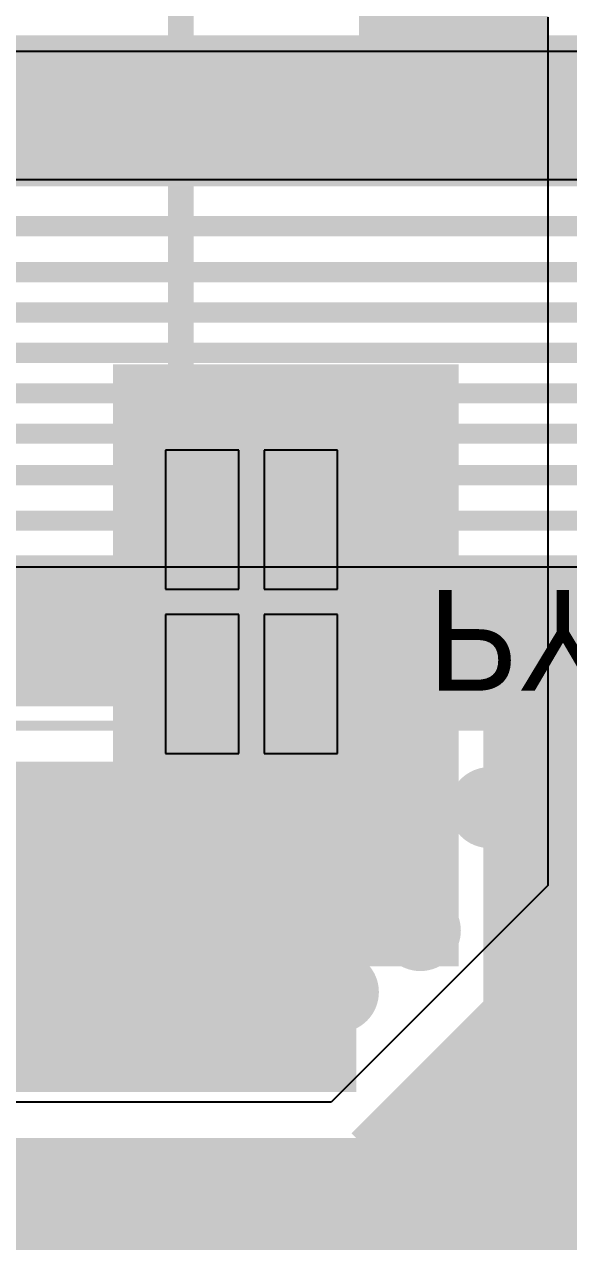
# Model space of a CAD drawing. Extents: x 81 to 196, y 150 to 213.
# Drawn here: x 106.67 to 112.07, y 167.49 to 179.56 of the extents above; entities that cross this region are included whole.
import ezdxf

# ---------------------------------------------------------------- set-up
doc = ezdxf.new("R2010")
doc.units = 0
doc.header["$MEASUREMENT"] = 0
for name, color, linetype in [('BOTTOMLAYER', 5, 'CONTINUOUS'), ('BOTTOMOVERLAY', 54, 'CONTINUOUS'), ('BOTTOMPASTE', 16, 'CONTINUOUS'), ('BOTTOMSOLDER', 6, 'CONTINUOUS'), ('MULTILAYER', 9, 'CONTINUOUS'), ('TOPLAYER', 1, 'CONTINUOUS')]:
    doc.layers.add(name, color=color, linetype=linetype)

msp = doc.modelspace()

# ---------------------------------------------------------------- linework, layer by layer
at = {"layer": 'BOTTOMLAYER'}
for p, q in [((111.865324, 179.632234), (111.865324, 171.023039)), ((108.799981, 175.340193), (108.072982, 175.340193)), ((108.072982, 175.340193), (108.072982, 173.963183)), ((108.799981, 173.963183), (108.799981, 175.340193)), ((109.780979, 175.340193), (109.053981, 175.340193)), ((109.053981, 175.340193), (109.053981, 173.963183)), ((109.780979, 173.963183), (109.780979, 175.340193)), ((108.072982, 173.963183), (108.799981, 173.963183)), ((109.053981, 173.963183), (109.780979, 173.963183)), ((108.799981, 173.709183), (108.072982, 173.709183)), ((108.072982, 173.709183), (108.072982, 172.332172)), ((108.799981, 172.332172), (108.799981, 173.709183)), ((109.780979, 173.709183), (109.053981, 173.709183)), ((109.053981, 173.709183), (109.053981, 172.332172)), ((109.780979, 172.332172), (109.780979, 173.709183)), ((108.072982, 172.332172), (108.799981, 172.332172)), ((109.053981, 172.332172), (109.780979, 172.332172)), ((111.865324, 171.023039), (109.718371, 168.876083)), ((109.718371, 168.876083), (102.689604, 168.876083))]:
    msp.add_line(p, q, dxfattribs=at)
for points, const_width in [([(107.604174, 173.446826), (104.302174, 173.446826)], 1.000001), ([(110.626774, 167.858826), (113.226972, 170.459024)], 2.000001), ([(110.626774, 167.592126), (102.625774, 167.592126)], 0.800001)]:
    msp.add_lwpolyline(points, dxfattribs=dict(at, const_width=const_width))
at = {"layer": 'BOTTOMLAYER', "const_width": 0.299999}
for points in [[(107.654974, 173.246026, 1), (107.654974, 173.546026, 1)], [(110.372774, 173.246026, 1), (110.372774, 173.546026, 1)], [(108.950374, 173.220626, 1), (108.950374, 173.520626, 1)], [(110.372774, 172.153826, 1), (110.372774, 172.453826, 1)], [(107.248574, 171.595026, 1), (107.248574, 171.895026, 1)], [(108.747174, 171.645826, 1), (108.747174, 171.945826, 1)], [(111.287174, 171.645826, 1), (111.287174, 171.945826, 1)], [(109.813974, 171.214026, 1), (109.813974, 171.514026, 1)], [(108.747174, 170.579026, 1), (108.747174, 170.879026, 1)], [(107.400974, 170.477426, 1), (107.400974, 170.777426, 1)], [(110.601374, 170.426626, 1), (110.601374, 170.726626, 1)], [(109.788574, 169.817026, 1), (109.788574, 170.117026, 1)], [(107.350174, 169.436026, 1), (107.350174, 169.736026, 1)], [(108.670974, 169.461426, 1), (108.670974, 169.761426, 1)]]:
    msp.add_lwpolyline(points, format="xyb", close=True, dxfattribs=at)
at = {"layer": 'BOTTOMLAYER'}
for points in [[(111.871374, 179.238026), (111.871374, 182.362226), (109.991774, 179.238026), (109.991774, 182.362226)], [(110.982374, 170.221026), (110.982374, 176.190026), (107.553374, 170.221026), (107.553374, 176.190026)], [(109.526979, 175.086193), (108.326982, 175.086193), (109.526979, 172.586172), (108.326982, 172.586172)], [(109.966374, 168.976426), (109.966374, 172.253026), (98.155374, 168.976426), (98.155374, 172.253026)], [(111.490374, 166.817426), (111.490374, 168.519226), (101.965374, 166.817426), (101.965374, 168.519226)], [(110.753774, 162.016826), (110.753774, 168.468426), (105.953174, 162.016826), (105.953174, 168.468426)]]:
    msp.add_solid(points, dxfattribs=at)
at = {"layer": 'BOTTOMOVERLAY'}
for points, const_width in [([(108.226982, 175.094295), (108.226982, 181.736243)], 0.254), ([(114.701315, 172.736236), (109.752963, 172.736236)], 0.254), ([(171.509075, 172.608626), (103.688076, 172.608626)], 0.1), ([(175.469974, 172.608626), (103.714974, 172.608626)], 0.1)]:
    msp.add_lwpolyline(points, dxfattribs=dict(at, const_width=const_width))
at = {"layer": 'BOTTOMPASTE'}
msp.add_solid([(109.526979, 175.086193), (108.326982, 175.086193), (109.526979, 172.586172), (108.326982, 172.586172)], dxfattribs=at)
at = {"layer": 'BOTTOMSOLDER', "const_width": 0.401599}
for points in [[(110.525174, 178.529226, 1), (110.525174, 178.930826, 1)], [(111.515774, 178.529226, 1), (111.515774, 178.930826, 1)], [(106.461174, 178.453026, 1), (106.461174, 178.854626, 1)], [(107.502574, 178.478426, 1), (107.502574, 178.880026, 1)], [(108.569374, 178.503826, 1), (108.569374, 178.905426, 1)], [(109.509174, 178.478426, 1), (109.509174, 178.880026, 1)], [(107.654974, 173.195226, 1), (107.654974, 173.596826, 1)], [(108.950374, 173.169826, 1), (108.950374, 173.571426, 1)], [(110.372774, 173.195226, 1), (110.372774, 173.596826, 1)], [(111.414174, 173.195226, 1), (111.414174, 173.596826, 1)], [(110.372774, 172.103026, 1), (110.372774, 172.504626, 1)], [(107.248574, 171.544226, 1), (107.248574, 171.945826, 1)], [(108.747174, 171.595026, 1), (108.747174, 171.996626, 1)], [(111.287174, 171.595026, 1), (111.287174, 171.996626, 1)], [(109.813974, 171.163226, 1), (109.813974, 171.564826, 1)], [(107.400974, 170.426626, 1), (107.400974, 170.828226, 1)], [(108.747174, 170.528226, 1), (108.747174, 170.929826, 1)], [(110.601374, 170.375826, 1), (110.601374, 170.777426, 1)], [(109.788574, 169.766226, 1), (109.788574, 170.167826, 1)], [(107.350174, 169.385226, 1), (107.350174, 169.786826, 1)], [(108.670974, 169.410626, 1), (108.670974, 169.812226, 1)]]:
    msp.add_lwpolyline(points, format="xyb", close=True, dxfattribs=at)
at = {"layer": 'BOTTOMSOLDER'}
msp.add_solid([(109.628579, 175.187793), (108.225382, 175.187793), (109.628579, 172.484572), (108.225382, 172.484572)], dxfattribs=at)
at = {"layer": 'MULTILAYER', "const_width": 0.299999}
for points in [[(107.654974, 173.246026, 1), (107.654974, 173.546026, 1)], [(110.372774, 173.246026, 1), (110.372774, 173.546026, 1)], [(108.950374, 173.220626, 1), (108.950374, 173.520626, 1)]]:
    msp.add_lwpolyline(points, format="xyb", close=True, dxfattribs=at)
at = {"layer": 'TOPLAYER'}
for p, q in [((104.954776, 179.294828), (176.625613, 179.294828)), ((175.447574, 178.020441), (104.746222, 178.020441)), ((102.923691, 174.181811), (171.752326, 174.181811))]:
    msp.add_line(p, q, dxfattribs=at)
for points, const_width in [([(137.957174, 178.704626), (105.368974, 178.704626)], 1.5), ([(175.447574, 177.561626), (104.556174, 177.561626)], 0.2), ([(174.888977, 177.104223), (104.251577, 177.104223)], 0.2), ([(174.450776, 176.704224), (103.914976, 176.704224)], 0.2), ([(173.910976, 176.304224), (103.617542, 176.304224)], 0.2), ([(173.396575, 175.904225), (103.451858, 175.904225)], 0.2), ([(172.958374, 175.504226), (103.286174, 175.504226)], 0.2), ([(172.380575, 175.091425), (103.038575, 175.091425)], 0.2), ([(171.942374, 174.640626), (102.923691, 174.640626)], 0.2), ([(171.408974, 173.548426), (104.200574, 173.548426)], 1.5), ([(112.226974, 160.518226), (112.226974, 173.243626)], 2.000001)]:
    msp.add_lwpolyline(points, dxfattribs=dict(at, const_width=const_width))
at = {"layer": 'TOPLAYER', "const_width": 0.299999}
for points in [[(108.569374, 178.554626, 1), (108.569374, 178.854626, 1)], [(110.525174, 178.580026, 1), (110.525174, 178.880026, 1)], [(111.515774, 178.580026, 1), (111.515774, 178.880026, 1)], [(106.461174, 178.503826, 1), (106.461174, 178.803826, 1)], [(107.502574, 178.529226, 1), (107.502574, 178.829226, 1)], [(109.509174, 178.529226, 1), (109.509174, 178.829226, 1)], [(107.654974, 173.246026, 1), (107.654974, 173.546026, 1)], [(110.372774, 173.246026, 1), (110.372774, 173.546026, 1)], [(111.414174, 173.246026, 1), (111.414174, 173.546026, 1)], [(108.950374, 173.220626, 1), (108.950374, 173.520626, 1)]]:
    msp.add_lwpolyline(points, format="xyb", close=True, dxfattribs=at)

# ---------------------------------------------------------------- texts
at = {"layer": 'BOTTOMOVERLAY', "text_generation_flag": 2}
msp.add_text('PY2', height=1.000001, rotation=180, dxfattribs=at).set_placement((110.677574, 173.954826))

doc.saveas('drawing.dxf')
